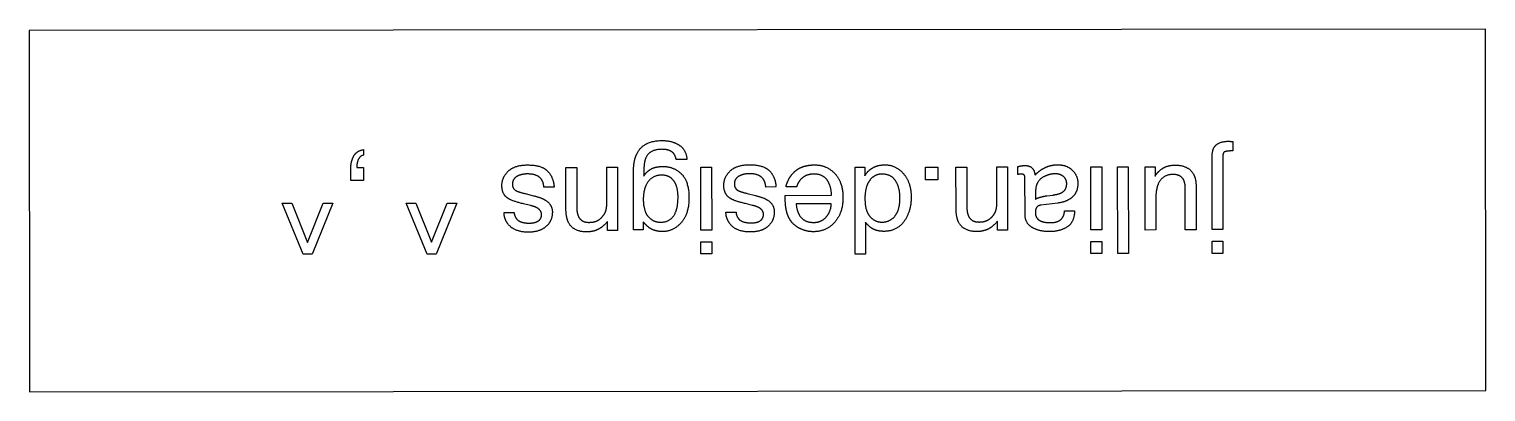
# Model space of a CAD drawing. Header units: millimetres. Extents: x -194 to -152, y 83 to 93.5.
import ezdxf

# ---------------------------------------------------------------- set-up
doc = ezdxf.new("R2010")
doc.units = ezdxf.units.MM
doc.layers.get('0').update_dxf_attribs({"linetype": 'CONTINUOUS'})

msp = doc.modelspace()

# ---------------------------------------------------------------- linework, layer by layer
for p, q in [((-184.357, 89.973), (-184.357, 89.812)), ((-159.312, 90.205), (-159.311, 89.939)), ((-184.721, 89.085), (-184.721, 89.428)), ((-184.542, 89.456), (-184.357, 89.456)), ((-184.357, 89.456), (-184.357, 89.085)), ((-178.524, 88.292), (-178.525, 89.461)), ((-178.525, 89.461), (-178.213, 89.461)), ((-178.213, 89.461), (-178.212, 88.313)), ((-177.345, 88.507), (-177.345, 89.462)), ((-177.345, 89.462), (-177.039, 89.462)), ((-177.039, 89.462), (-177.037, 87.64)), ((-175.036, 89.691), (-175.348, 89.69)), ((-174.636, 87.65), (-174.638, 89.465)), ((-174.638, 89.465), (-174.326, 89.465)), ((-174.326, 89.465), (-174.325, 87.651)), ((-170.19, 86.96), (-170.193, 89.469)), ((-170.193, 89.469), (-169.917, 89.469)), ((-169.917, 89.469), (-169.917, 89.215)), ((-168.167, 89.47), (-167.812, 89.471)), ((-168.167, 89.099), (-168.167, 89.47)), ((-167.812, 89.471), (-167.811, 89.1)), ((-167.285, 88.302), (-167.286, 89.471)), ((-167.286, 89.471), (-166.974, 89.471)), ((-166.974, 89.471), (-166.973, 88.323)), ((-166.106, 88.517), (-166.106, 89.472)), ((-166.106, 89.472), (-165.8, 89.472)), ((-165.8, 89.472), (-165.799, 87.65)), ((-165.5, 89.255), (-165.501, 89.481)), ((-163.397, 87.66), (-163.399, 89.475)), ((-163.399, 89.475), (-163.087, 89.475)), ((-163.087, 89.475), (-163.086, 87.661)), ((-162.626, 86.975), (-162.628, 89.475)), ((-162.628, 89.475), (-162.322, 89.475)), ((-162.322, 89.475), (-162.319, 86.975)), ((-161.833, 87.653), (-161.835, 89.476)), ((-161.835, 89.476), (-161.546, 89.476)), ((-161.546, 89.476), (-161.549, 89.207)), ((-159.905, 87.663), (-159.907, 89.748)), ((-159.601, 89.716), (-159.599, 87.664)), ((-184.357, 89.085), (-184.721, 89.085)), ((-176.576, 87.657), (-176.578, 89.315)), ((-167.811, 89.1), (-168.167, 89.099)), ((-165.297, 88.11), (-165.298, 89.16)), ((-179.7, 88.703), (-179.457, 88.642)), ((-178.865, 88.889), (-179.159, 88.889)), ((-173.306, 88.708), (-173.063, 88.647)), ((-172.471, 88.895), (-172.765, 88.894)), ((-172.207, 88.653), (-170.871, 88.654)), ((-171.88, 88.895), (-172.182, 88.895)), ((-164.991, 88.792), (-164.991, 88.546)), ((-164.673, 88.64), (-164.487, 88.663)), ((-160.679, 87.654), (-160.68, 88.864)), ((-160.367, 88.893), (-160.366, 87.655)), ((-186.097, 86.954), (-186.7, 88.423)), ((-186.7, 88.423), (-186.422, 88.423)), ((-186.422, 88.423), (-185.968, 87.297)), ((-185.968, 87.297), (-185.518, 88.424)), ((-185.239, 88.424), (-185.835, 86.955)), ((-185.518, 88.424), (-185.239, 88.424)), ((-182.525, 86.958), (-183.127, 88.426)), ((-183.127, 88.426), (-182.85, 88.426)), ((-182.85, 88.426), (-182.396, 87.3)), ((-182.396, 87.3), (-181.946, 88.427)), ((-181.667, 88.427), (-182.263, 86.958)), ((-181.946, 88.427), (-181.667, 88.427)), ((-180.307, 88.161), (-180.018, 88.161)), ((-179.545, 88.359), (-179.747, 88.408)), ((-173.913, 88.167), (-173.624, 88.167)), ((-173.151, 88.365), (-173.354, 88.414)), ((-170.879, 88.411), (-171.892, 88.41)), ((-164.349, 88.43), (-164.838, 88.369)), ((-164.155, 88.208), (-163.869, 88.208)), ((-161.528, 88.549), (-161.527, 87.654)), ((-177.328, 87.639), (-177.329, 87.898)), ((-176.294, 87.887), (-176.294, 87.657)), ((-169.897, 87.881), (-169.896, 86.96)), ((-166.09, 87.649), (-166.09, 87.908)), ((-177.037, 87.64), (-177.328, 87.639)), ((-176.294, 87.657), (-176.576, 87.657)), ((-174.325, 87.651), (-174.636, 87.65)), ((-174.636, 86.965), (-174.636, 87.312)), ((-174.636, 87.312), (-174.324, 87.312)), ((-174.324, 87.312), (-174.324, 86.965)), ((-165.799, 87.65), (-166.09, 87.649)), ((-163.086, 87.661), (-163.397, 87.66)), ((-163.397, 86.975), (-163.397, 87.322)), ((-163.397, 87.322), (-163.086, 87.322)), ((-163.086, 87.322), (-163.085, 86.975)), ((-161.527, 87.654), (-161.833, 87.653)), ((-160.366, 87.655), (-160.679, 87.654)), ((-159.599, 87.664), (-159.905, 87.663)), ((-159.905, 87.332), (-159.598, 87.332)), ((-159.904, 86.978), (-159.905, 87.332)), ((-159.598, 87.332), (-159.598, 86.978)), ((-185.835, 86.955), (-186.097, 86.954)), ((-182.263, 86.958), (-182.525, 86.958)), ((-174.324, 86.965), (-174.636, 86.965)), ((-169.896, 86.96), (-170.19, 86.96)), ((-163.085, 86.975), (-163.397, 86.975)), ((-162.319, 86.975), (-162.626, 86.975)), ((-159.598, 86.978), (-159.904, 86.978))]:
    msp.add_line(p, q)
msp.add_lwpolyline([(-152.029, 93.451), (-193.99, 93.413), (-193.98, 82.981), (-152.02, 83.019)], close=True)
for points in [[(-184.64, 89.784), (-184.558, 89.937), (-184.357, 89.973)], [(-176.578, 89.315), (-176.578, 89.662), (-176.476, 89.863)], [(-176.476, 89.863), (-176.286, 90.234), (-175.757, 90.234)], [(-175.763, 89.981), (-176.115, 89.981), (-176.224, 89.732)], [(-175.436, 89.879), (-175.54, 89.981), (-175.763, 89.981)], [(-175.757, 90.234), (-175.462, 90.235), (-175.261, 90.102)], [(-175.348, 89.69), (-175.37, 89.813), (-175.436, 89.879)], [(-175.261, 90.102), (-175.06, 89.971), (-175.036, 89.691)], [(-159.907, 89.748), (-159.907, 89.947), (-159.843, 90.046)], [(-159.843, 90.046), (-159.735, 90.213), (-159.436, 90.213)], [(-159.558, 89.902), (-159.601, 89.873), (-159.601, 89.716)], [(-159.311, 89.939), (-159.517, 89.932), (-159.558, 89.902)], [(-159.436, 90.213), (-159.414, 90.213), (-159.388, 90.212)], [(-159.388, 90.212), (-159.364, 90.21), (-159.312, 90.205)], [(-184.721, 89.428), (-184.721, 89.631), (-184.64, 89.784)], [(-184.522, 89.646), (-184.548, 89.57), (-184.548, 89.498)], [(-184.548, 89.498), (-184.548, 89.486), (-184.546, 89.476)], [(-184.546, 89.476), (-184.546, 89.468), (-184.542, 89.456)], [(-184.357, 89.812), (-184.475, 89.791), (-184.522, 89.646)], [(-180.184, 89.352), (-180, 89.53), (-179.623, 89.53)], [(-179.623, 89.53), (-179.216, 89.53), (-179.045, 89.347)], [(-176.224, 89.732), (-176.289, 89.586), (-176.283, 89.21)], [(-176.283, 89.21), (-176.191, 89.349), (-176.062, 89.417)], [(-176.062, 89.417), (-175.933, 89.486), (-175.72, 89.486)], [(-175.72, 89.486), (-175.424, 89.486), (-175.201, 89.277)], [(-173.79, 89.358), (-173.607, 89.535), (-173.229, 89.536)], [(-173.229, 89.536), (-172.822, 89.536), (-172.652, 89.352)], [(-171.952, 89.321), (-171.813, 89.457), (-171.607, 89.505)], [(-171.607, 89.505), (-171.496, 89.532), (-171.357, 89.532)], [(-171.357, 89.532), (-171.016, 89.532), (-170.78, 89.286)], [(-169.917, 89.215), (-169.81, 89.384), (-169.663, 89.459)], [(-169.663, 89.459), (-169.517, 89.534), (-169.328, 89.534)], [(-169.328, 89.534), (-169.024, 89.534), (-168.8, 89.279)], [(-165.501, 89.481), (-165.429, 89.502), (-165.392, 89.507)], [(-165.392, 89.507), (-165.354, 89.512), (-165.29, 89.512)], [(-165.29, 89.512), (-165.131, 89.512), (-165.06, 89.4)], [(-165.06, 89.4), (-165.022, 89.34), (-165.007, 89.231)], [(-165.007, 89.231), (-164.913, 89.354), (-164.738, 89.444)], [(-164.738, 89.444), (-164.563, 89.535), (-164.352, 89.535)], [(-164.352, 89.535), (-164.098, 89.535), (-163.937, 89.382)], [(-161.401, 89.383), (-161.226, 89.526), (-160.975, 89.526)], [(-160.975, 89.526), (-160.586, 89.526), (-160.444, 89.266)], [(-180.369, 88.932), (-180.369, 89.175), (-180.184, 89.352)], [(-179.937, 89.198), (-180.066, 89.123), (-180.066, 88.968)], [(-179.638, 89.271), (-179.808, 89.271), (-179.937, 89.198)], [(-179.236, 89.124), (-179.352, 89.271), (-179.638, 89.271)], [(-179.159, 88.889), (-179.173, 89.042), (-179.236, 89.124)], [(-179.045, 89.347), (-178.877, 89.161), (-178.865, 88.889)], [(-175.756, 89.236), (-176.086, 89.235), (-176.22, 88.937)], [(-175.419, 89.076), (-175.545, 89.236), (-175.756, 89.236)], [(-175.294, 88.606), (-175.294, 88.914), (-175.419, 89.076)], [(-175.201, 89.277), (-174.98, 89.066), (-174.979, 88.581)], [(-173.975, 88.938), (-173.976, 89.181), (-173.79, 89.358)], [(-173.543, 89.203), (-173.673, 89.128), (-173.672, 88.974)], [(-173.244, 89.277), (-173.414, 89.277), (-173.543, 89.203)], [(-172.842, 89.129), (-172.958, 89.277), (-173.244, 89.277)], [(-172.765, 88.894), (-172.779, 89.048), (-172.842, 89.129)], [(-172.652, 89.352), (-172.483, 89.167), (-172.471, 88.895)], [(-172.182, 88.895), (-172.17, 88.995), (-172.102, 89.12)], [(-172.102, 89.12), (-172.035, 89.242), (-171.952, 89.321)], [(-171.765, 89.108), (-171.846, 89.016), (-171.88, 88.895)], [(-171.382, 89.267), (-171.622, 89.266), (-171.765, 89.108)], [(-171.002, 89.1), (-171.125, 89.267), (-171.382, 89.267)], [(-170.871, 88.654), (-170.88, 88.932), (-171.002, 89.1)], [(-170.78, 89.286), (-170.543, 89.038), (-170.542, 88.592)], [(-169.772, 89.084), (-169.91, 88.9), (-169.909, 88.558)], [(-169.423, 89.267), (-169.636, 89.266), (-169.772, 89.084)], [(-169.025, 89.07), (-169.149, 89.267), (-169.423, 89.267)], [(-168.9, 88.58), (-168.9, 88.872), (-169.025, 89.07)], [(-168.8, 89.279), (-168.577, 89.022), (-168.577, 88.597)], [(-165.446, 89.263), (-165.472, 89.26), (-165.5, 89.255)], [(-165.4, 89.265), (-165.42, 89.265), (-165.446, 89.263)], [(-165.317, 89.236), (-165.337, 89.265), (-165.4, 89.265)], [(-165.298, 89.16), (-165.298, 89.207), (-165.317, 89.236)], [(-164.736, 89.199), (-164.991, 89.075), (-164.991, 88.792)], [(-164.423, 89.275), (-164.585, 89.274), (-164.736, 89.199)], [(-164.193, 89.198), (-164.29, 89.275), (-164.423, 89.275)], [(-164.237, 88.733), (-164.096, 88.814), (-164.096, 88.989)], [(-164.096, 88.989), (-164.096, 89.122), (-164.193, 89.198)], [(-163.937, 89.382), (-163.776, 89.227), (-163.776, 88.996)], [(-163.776, 88.996), (-163.776, 88.742), (-163.934, 88.603)], [(-161.549, 89.207), (-161.489, 89.311), (-161.401, 89.383)], [(-161.03, 89.255), (-161.35, 89.255), (-161.465, 88.969)], [(-160.725, 89.092), (-160.807, 89.256), (-161.03, 89.255)], [(-160.68, 88.864), (-160.681, 89.004), (-160.725, 89.092)], [(-160.444, 89.266), (-160.368, 89.127), (-160.367, 88.893)], [(-180.19, 88.563), (-180.369, 88.68), (-180.369, 88.932)], [(-179.747, 88.408), (-180.078, 88.488), (-180.19, 88.563)], [(-180.066, 88.968), (-180.066, 88.85), (-179.962, 88.789)], [(-179.962, 88.789), (-179.896, 88.752), (-179.7, 88.703)], [(-179.457, 88.642), (-179.223, 88.584), (-179.113, 88.513)], [(-176.22, 88.937), (-176.295, 88.769), (-176.295, 88.544)], [(-175.357, 88.182), (-175.294, 88.344), (-175.294, 88.606)], [(-174.979, 88.581), (-174.979, 88.123), (-175.201, 87.866)], [(-173.796, 88.568), (-173.975, 88.686), (-173.975, 88.938)], [(-173.354, 88.414), (-173.684, 88.494), (-173.796, 88.568)], [(-173.672, 88.974), (-173.672, 88.856), (-173.568, 88.795)], [(-173.568, 88.795), (-173.502, 88.758), (-173.306, 88.708)], [(-173.063, 88.647), (-172.83, 88.59), (-172.719, 88.518)], [(-172.179, 88.252), (-172.207, 88.378), (-172.207, 88.653)], [(-170.542, 88.592), (-170.542, 88.153), (-170.78, 87.878)], [(-169.909, 88.558), (-169.909, 88.213), (-169.768, 88.048)], [(-169.043, 88.059), (-168.9, 88.236), (-168.9, 88.58)], [(-168.577, 88.597), (-168.576, 88.199), (-168.779, 87.907)], [(-164.991, 88.546), (-164.935, 88.581), (-164.846, 88.605)], [(-164.846, 88.605), (-164.758, 88.629), (-164.673, 88.64)], [(-164.487, 88.663), (-164.321, 88.686), (-164.237, 88.733)], [(-163.934, 88.603), (-164.092, 88.463), (-164.349, 88.43)], [(-161.465, 88.969), (-161.528, 88.816), (-161.528, 88.549)], [(-180.196, 87.831), (-180.31, 87.984), (-180.307, 88.161)], [(-180.018, 88.161), (-180.009, 88.057), (-179.945, 87.972)], [(-179.344, 88.284), (-179.412, 88.327), (-179.545, 88.359)], [(-179.226, 88.094), (-179.227, 88.213), (-179.344, 88.284)], [(-179.113, 88.513), (-178.915, 88.389), (-178.915, 88.169)], [(-178.915, 88.169), (-178.915, 87.91), (-179.1, 87.75)], [(-178.449, 87.868), (-178.524, 88.016), (-178.524, 88.292)], [(-178.212, 88.313), (-178.212, 88.146), (-178.163, 88.044)], [(-177.467, 88.046), (-177.39, 88.136), (-177.366, 88.233)], [(-177.366, 88.233), (-177.344, 88.329), (-177.345, 88.507)], [(-176.295, 88.544), (-176.294, 88.205), (-176.155, 88.042)], [(-175.799, 87.879), (-175.475, 87.879), (-175.357, 88.182)], [(-173.802, 87.837), (-173.917, 87.99), (-173.913, 88.167)], [(-173.624, 88.167), (-173.615, 88.063), (-173.551, 87.978)], [(-172.95, 88.29), (-173.018, 88.333), (-173.151, 88.365)], [(-172.833, 88.1), (-172.833, 88.219), (-172.95, 88.29)], [(-172.719, 88.518), (-172.521, 88.394), (-172.521, 88.175)], [(-172.521, 88.175), (-172.521, 87.916), (-172.706, 87.756)], [(-172.056, 87.93), (-172.148, 88.068), (-172.179, 88.252)], [(-171.892, 88.41), (-171.873, 88.211), (-171.805, 88.092)], [(-171.03, 88.025), (-170.888, 88.176), (-170.879, 88.411)], [(-167.21, 87.878), (-167.285, 88.026), (-167.285, 88.302)], [(-166.973, 88.323), (-166.973, 88.156), (-166.924, 88.054)], [(-166.228, 88.056), (-166.151, 88.146), (-166.128, 88.243)], [(-166.128, 88.243), (-166.105, 88.339), (-166.106, 88.517)], [(-164.979, 88.28), (-164.999, 88.239), (-164.999, 88.163)], [(-164.999, 88.163), (-164.999, 88.006), (-164.887, 87.936)], [(-164.838, 88.369), (-164.943, 88.355), (-164.979, 88.28)], [(-164.228, 87.995), (-164.172, 88.066), (-164.155, 88.208)], [(-163.869, 88.208), (-163.877, 87.871), (-164.087, 87.74)], [(-179.602, 87.59), (-180.014, 87.589), (-180.196, 87.831)], [(-179.945, 87.972), (-179.839, 87.852), (-179.579, 87.852)], [(-179.1, 87.75), (-179.287, 87.59), (-179.602, 87.59)], [(-179.579, 87.852), (-179.405, 87.852), (-179.315, 87.919)], [(-179.315, 87.919), (-179.226, 87.985), (-179.226, 88.094)], [(-177.924, 87.598), (-178.312, 87.598), (-178.449, 87.868)], [(-178.163, 88.044), (-178.081, 87.874), (-177.866, 87.874)], [(-177.866, 87.874), (-177.758, 87.874), (-177.688, 87.896)], [(-177.688, 87.896), (-177.562, 87.934), (-177.467, 88.046)], [(-177.329, 87.898), (-177.458, 87.738), (-177.603, 87.668)], [(-176.117, 87.714), (-176.204, 87.773), (-176.294, 87.887)], [(-176.155, 88.042), (-176.015, 87.879), (-175.799, 87.879)], [(-175.201, 87.866), (-175.426, 87.609), (-175.742, 87.609)], [(-173.208, 87.596), (-173.62, 87.595), (-173.802, 87.837)], [(-173.551, 87.978), (-173.445, 87.857), (-173.185, 87.858)], [(-172.706, 87.756), (-172.893, 87.596), (-173.208, 87.596)], [(-173.185, 87.858), (-173.011, 87.858), (-172.921, 87.924)], [(-172.921, 87.924), (-172.833, 87.991), (-172.833, 88.1)], [(-171.779, 87.695), (-171.961, 87.786), (-172.056, 87.93)], [(-171.805, 88.092), (-171.679, 87.871), (-171.384, 87.871)], [(-170.78, 87.878), (-171.018, 87.604), (-171.403, 87.604)], [(-171.384, 87.871), (-171.173, 87.871), (-171.03, 88.025)], [(-169.711, 87.702), (-169.793, 87.753), (-169.897, 87.881)], [(-169.768, 88.048), (-169.626, 87.881), (-169.419, 87.881)], [(-169.419, 87.881), (-169.187, 87.882), (-169.043, 88.059)], [(-168.779, 87.907), (-168.983, 87.615), (-169.36, 87.614)], [(-166.685, 87.608), (-167.073, 87.608), (-167.21, 87.878)], [(-166.924, 88.054), (-166.842, 87.884), (-166.628, 87.884)], [(-166.628, 87.884), (-166.519, 87.884), (-166.449, 87.906)], [(-166.449, 87.906), (-166.323, 87.944), (-166.228, 88.056)], [(-166.09, 87.908), (-166.219, 87.748), (-166.364, 87.678)], [(-165.097, 87.729), (-165.297, 87.851), (-165.297, 88.11)], [(-164.575, 87.607), (-164.897, 87.606), (-165.097, 87.729)], [(-164.887, 87.936), (-164.776, 87.865), (-164.568, 87.865)], [(-164.087, 87.74), (-164.297, 87.607), (-164.575, 87.607)], [(-164.568, 87.865), (-164.328, 87.865), (-164.228, 87.995)], [(-177.603, 87.668), (-177.747, 87.598), (-177.924, 87.598)], [(-175.742, 87.609), (-175.957, 87.608), (-176.117, 87.714)], [(-171.403, 87.604), (-171.597, 87.604), (-171.779, 87.695)], [(-169.36, 87.614), (-169.57, 87.614), (-169.711, 87.702)], [(-166.364, 87.678), (-166.508, 87.608), (-166.685, 87.608)]]:
    msp.add_open_spline(points, degree=2)

doc.saveas('drawing.dxf')
